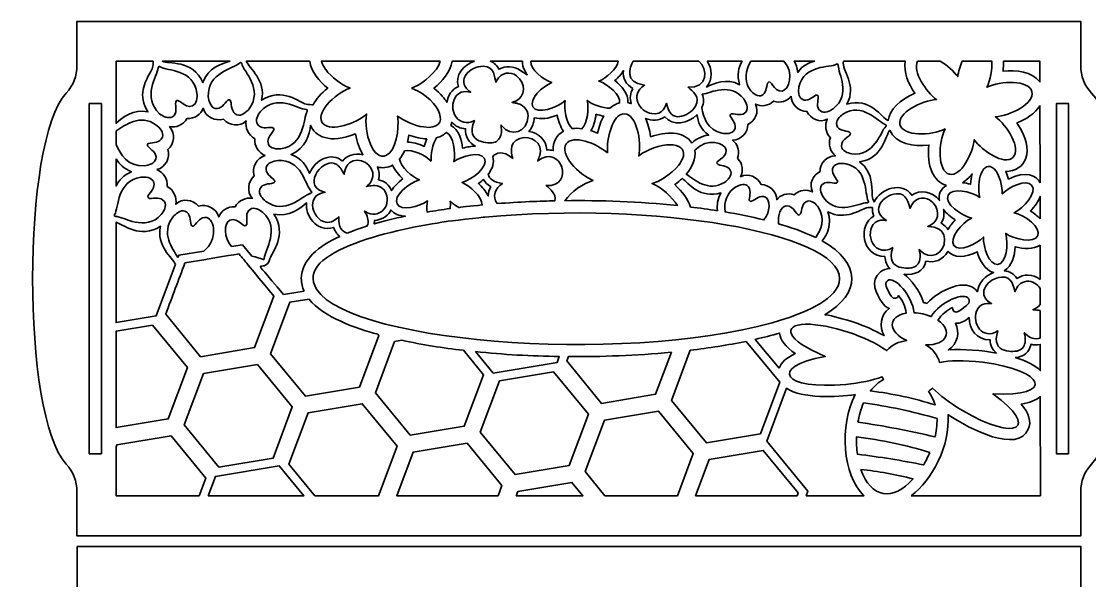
# Model space of a CAD drawing. Header units: inches. Extents: x 5 to 404, y -2 to 401.
# Drawn here: x 4.7 to 268.7, y 262.6 to 400.6 of the extents above; entities that cross this region are included whole.
import ezdxf

# ---------------------------------------------------------------- set-up
doc = ezdxf.new("R2010")
doc.units = ezdxf.units.IN
doc.header["$MEASUREMENT"] = 0
doc.layers.add('_U+0421_U+043B_U+043E_U+0439 1', color=7, linetype='Continuous')

# ---------------------------------------------------------------- blocks, each defined once
blk = doc.blocks.new('block 2')
at = {"layer": '_U+0421_U+043B_U+043E_U+0439 1', "color": 250, "lineweight": 35, "true_color": 0x373435}
for points in [[(24.49, 293.93), (21.49, 293.93), (21.49, 380.37), (24.49, 380.37), (24.49, 293.93)], [(263.46, 293.93), (260.46, 293.93), (260.46, 380.37), (263.46, 380.37), (263.46, 293.93)], [(37.14, 325.67), (45.75, 315.21), (41, 302.52), (28.12, 300.38), (28.12, 324.17), (37.14, 325.67)], [(49.69, 313.73), (63.05, 315.95), (71.66, 305.49), (66.91, 292.81), (53.54, 290.58), (44.93, 301.04), (49.69, 313.73)], [(118.08, 299.22), (122.83, 311.9), (136.2, 314.13), (144.81, 303.67), (140.06, 290.98), (126.69, 288.76), (118.08, 299.22)], [(77.24, 283.56), (70.84, 291.34), (75.59, 304.02), (88.96, 306.25), (97.57, 295.79), (92.99, 283.56), (77.24, 283.56)], [(166.84, 283.56), (148.9, 283.56), (144, 289.51), (148.76, 302.2), (162.12, 304.43), (170.73, 293.97), (166.84, 283.56)], [(48.68, 283.56), (28.12, 283.56), (28.12, 295.59), (28.33, 296.14), (41.69, 298.37), (50.31, 287.91), (48.68, 283.56)], [(122.51, 283.56), (97.45, 283.56), (101.48, 294.33), (114.85, 296.55), (123.46, 286.09), (122.51, 283.56)], [(196.38, 283.56), (171.31, 283.56), (174.66, 292.5), (188.03, 294.73), (196.64, 284.27), (196.38, 283.56)], [(50.91, 283.56), (52.69, 288.3), (68.44, 290.94), (74.53, 283.56), (50.91, 283.56)], [(127, 283.56), (127.39, 284.62), (140.76, 286.85), (143.46, 283.56), (127, 283.56)], [(18.48, 271.04), (18.48, 211.03)], [(266.48, 211.03), (266.48, 271.04), (18.48, 271.04)]]:
    blk.add_lwpolyline(points, dxfattribs=at)
for points, knots in [([(269.14, 382.94), (267.34, 384.85), (266.46, 387.1), (266.46, 389.75), (266.46, 389.75), (266.46, 400.65), (266.46, 400.65), (266.46, 400.65), (18.46, 400.65), (18.46, 400.65), (18.46, 400.65), (18.46, 389.75), (18.46, 389.75), (18.46, 387.14), (17.58, 384.88), (15.78, 382.94), (4.74, 371.09), (4.72, 303.23), (15.78, 291.36), (17.58, 289.42), (18.46, 287.16), (18.46, 284.55), (18.46, 284.55), (18.46, 273.65), (18.46, 273.65), (18.46, 273.65), (266.46, 273.65), (266.46, 273.65), (266.46, 273.65), (266.46, 284.55), (266.46, 284.55), (266.46, 287.16), (267.34, 289.42), (269.14, 291.36), (280.18, 303.21), (280.2, 371.07), (269.14, 382.94)], [0, 0, 0, 0, 1, 1, 1, 2, 2, 2, 3, 3, 3, 4, 4, 4, 5, 5, 5, 6, 6, 6, 7, 7, 7, 8, 8, 8, 9, 9, 9, 10, 10, 10, 11, 11, 11, 12, 12, 12, 12]), ([(28.12, 390.81), (28.12, 390.81), (37.28, 390.81), (37.28, 390.81), (37.28, 389.49), (37.12, 388.95), (36.47, 387.9), (35.28, 385.8), (33.39, 382.29), (36, 378.31), (32.37, 379.1), (29.76, 376.92), (28.12, 375.5), (28.12, 375.5), (28.12, 390.81), (28.12, 390.81)], [0, 0, 0, 0, 1, 1, 1, 2, 2, 2, 3, 3, 3, 4, 4, 4, 5, 5, 5, 5]), ([(56.3, 390.81), (54.23, 390.2), (50.86, 389.21), (49.57, 385.55), (47.04, 391.31), (40.94, 390.04), (39.58, 390.81), (39.58, 390.81), (56.3, 390.81), (56.3, 390.81)], [0, 0, 0, 0, 1, 1, 1, 2, 2, 2, 3, 3, 3, 3]), ([(75.95, 390.81), (76.32, 388.19), (78.36, 385.86), (80.4, 384.2), (78.78, 382.9), (77.54, 381.47), (76.78, 380.04), (76.51, 380.12), (75.52, 380.08), (75.1, 380.2), (73.6, 380.55), (69.1, 384.52), (64.05, 381.19), (65.23, 386.13), (61.02, 388.99), (60.3, 390.81), (60.3, 390.81), (75.95, 390.81), (75.95, 390.81)], [0, 0, 0, 0, 1, 1, 1, 2, 2, 2, 3, 3, 3, 4, 4, 4, 5, 5, 5, 6, 6, 6, 6]), ([(108.23, 390.81), (107.56, 388.22), (103.97, 385.4), (101.87, 384.48), (101.85, 384.47), (101.44, 384.3), (101.42, 384.29), (101.14, 384.18), (101.05, 384.2), (101.29, 384.09), (108.31, 381.2), (111.3, 373.6), (104.18, 374.58), (101.81, 374.91), (99.18, 376.08), (97.65, 377.26), (98.18, 373.97), (97.21, 368.69), (94.92, 367.59), (94.92, 367.59), (94.91, 367.59), (94.91, 367.59), (91.75, 365.93), (89.18, 373.26), (90, 377.8), (87.4, 375.42), (81.38, 373.38), (79.32, 375.32), (76.91, 377.67), (82.09, 382.81), (85.95, 384.19), (85.6, 384.31), (84.91, 384.61), (84.42, 384.9), (84.14, 384.9), (81.25, 386.91), (79.91, 388.77), (79.91, 388.77), (79.9, 388.77), (79.9, 388.77), (79.47, 389.39), (79.04, 390.07), (78.85, 390.81), (78.85, 390.81), (108.23, 390.81), (108.23, 390.81)], [0, 0, 0, 0, 1, 1, 1, 2, 2, 2, 3, 3, 3, 4, 4, 4, 5, 5, 5, 6, 6, 6, 7, 7, 7, 8, 8, 8, 9, 9, 9, 10, 10, 10, 11, 11, 11, 12, 12, 12, 13, 13, 13, 14, 14, 14, 15, 15, 15, 15]), ([(116.65, 390.81), (113.95, 389.92), (111.74, 387.3), (112.68, 384.56), (111.05, 383.89), (110.08, 382.28), (109.84, 380.7), (109.39, 381.46), (108.28, 382.84), (106.64, 384.16), (108.72, 385.83), (110.76, 388.18), (111.12, 390.81), (111.12, 390.81), (116.65, 390.81), (116.65, 390.81)], [0, 0, 0, 0, 1, 1, 1, 2, 2, 2, 3, 3, 3, 4, 4, 4, 5, 5, 5, 5]), ([(128.53, 390.81), (128.49, 390.09), (128.64, 389.2), (129.25, 388.16), (129.26, 388.16), (129.26, 388.16), (129.26, 388.16), (129.4, 387.94), (129.55, 387.71), (129.72, 387.48), (129.1, 387.83), (128.46, 388.16), (128, 388.5), (126.38, 389.7), (124.28, 389.73), (122.72, 388.84), (122.26, 389.73), (121.52, 390.42), (120.62, 390.81), (120.62, 390.81), (128.53, 390.81), (128.53, 390.81)], [0, 0, 0, 0, 1, 1, 1, 2, 2, 2, 3, 3, 3, 4, 4, 4, 5, 5, 5, 6, 6, 6, 7, 7, 7, 7]), ([(130.61, 390.81), (130.61, 390.81), (152.19, 390.81), (152.19, 390.81), (151.87, 388.89), (149.17, 386.66), (147.39, 385.91), (149.64, 385.09), (152.92, 382.46), (152.5, 380.53), (151.79, 380.35), (150.95, 379.97), (150.13, 379.2), (148.31, 379.19), (145.83, 380.1), (144.52, 381.12), (144.97, 379.18), (144.61, 375.6), (143.22, 374.16), (142.35, 374.28), (141.53, 374.29), (140.78, 374.19), (139.34, 375.62), (138.7, 379.08), (139.05, 381.1), (136.97, 379.18), (132.2, 377.68), (131.1, 379.54), (129.99, 381.42), (133.55, 384.62), (135.74, 385.55), (133.72, 386.26), (130.35, 388.81), (130.61, 390.81)], [0, 0, 0, 0, 1, 1, 1, 2, 2, 2, 3, 3, 3, 4, 4, 4, 5, 5, 5, 6, 6, 6, 7, 7, 7, 8, 8, 8, 9, 9, 9, 10, 10, 10, 11, 11, 11, 11]), ([(155.87, 390.81), (155.87, 390.81), (172.07, 390.81), (172.07, 390.81), (174.47, 388.97), (174.33, 384.03), (169.45, 384.38), (170.49, 383.43), (172.65, 381.99), (171.25, 379.68), (169.65, 377.1), (164.85, 375.22), (164.14, 380.42), (163.95, 380.07), (163.35, 377.41), (160.45, 377.88), (157.44, 378.38), (154.83, 382.47), (158.69, 384.89), (153.54, 385.59), (155.01, 389.27), (155.87, 390.81)], [0, 0, 0, 0, 1, 1, 1, 2, 2, 2, 3, 3, 3, 4, 4, 4, 5, 5, 5, 6, 6, 6, 7, 7, 7, 7]), ([(174.16, 390.81), (174.16, 390.81), (182.77, 390.81), (182.77, 390.81), (181.92, 389.31), (181.44, 387.41), (182.17, 385.02), (178.93, 386.77), (175.86, 385.3), (174, 384.44), (175.63, 386.36), (175.4, 388.97), (174.16, 390.81)], [0, 0, 0, 0, 1, 1, 1, 2, 2, 2, 3, 3, 3, 4, 4, 4, 4]), ([(184.96, 390.81), (184.96, 390.81), (193.13, 390.81), (193.13, 390.81), (195.68, 387.97), (194.42, 383.64), (192.67, 383.46), (190.52, 383.17), (189.96, 386.75), (189.1, 385.42), (188.69, 384.45), (188.82, 382.73), (187.41, 382.29), (185.42, 381.86), (181.93, 385.85), (184.96, 390.81)], [0, 0, 0, 0, 1, 1, 1, 2, 2, 2, 3, 3, 3, 4, 4, 4, 5, 5, 5, 5]), ([(200.75, 390.81), (199.26, 390.47), (197.72, 389.72), (196.54, 388.07), (196.39, 389.15), (196.08, 390.05), (195.65, 390.81), (195.65, 390.81), (200.75, 390.81), (200.75, 390.81)], [0, 0, 0, 0, 1, 1, 1, 2, 2, 2, 3, 3, 3, 3]), ([(207.82, 390.81), (207.82, 390.81), (223.11, 390.81), (223.11, 390.81), (222.58, 388.12), (223.94, 385.14), (225.5, 382.9), (221.69, 381.32), (219.23, 378.82), (218.91, 376.2), (217.27, 376.84), (214.37, 381.99), (208.66, 380.22), (211.32, 384.93), (207.29, 388.5), (207.82, 390.81)], [0, 0, 0, 0, 1, 1, 1, 2, 2, 2, 3, 3, 3, 4, 4, 4, 5, 5, 5, 5]), ([(226.09, 390.81), (226.09, 390.81), (231.73, 390.81), (231.73, 390.81), (233.44, 389.81), (235.17, 388.24), (236.05, 387.02), (236.2, 388.24), (236.68, 389.71), (237.14, 390.81), (237.14, 390.81), (244.49, 390.81), (244.49, 390.81), (244.56, 388.88), (244.19, 386.23), (243.26, 384.38), (246.67, 386.08), (253.69, 386.22), (254.41, 383.29), (255.14, 380.35), (248.97, 377.32), (245.37, 377.12), (248.25, 375.07), (251.9, 369.15), (249.69, 367.05), (247.54, 365.01), (242.16, 368.67), (240.15, 371.44), (239.78, 368.13), (236.9, 362.2), (233.99, 362.93), (231.08, 363.66), (231.22, 370.65), (232.94, 374.09), (229.54, 372.39), (222.52, 372.24), (221.79, 375.17), (221.07, 378.06), (227.14, 381.13), (230.83, 381.35), (228.3, 383.16), (224.9, 388.22), (226.09, 390.81)], [0, 0, 0, 0, 1, 1, 1, 2, 2, 2, 3, 3, 3, 4, 4, 4, 5, 5, 5, 6, 6, 6, 7, 7, 7, 8, 8, 8, 9, 9, 9, 10, 10, 10, 11, 11, 11, 12, 12, 12, 13, 13, 13, 14, 14, 14, 14]), ([(247.35, 390.81), (247.35, 390.81), (256.37, 390.81), (256.37, 390.81), (256.37, 390.81), (256.37, 385.7), (256.37, 385.7), (254.47, 388.27), (250.45, 388.69), (247.25, 388.35), (247.34, 389.2), (247.37, 390.02), (247.35, 390.81)], [0, 0, 0, 0, 1, 1, 1, 2, 2, 2, 3, 3, 3, 4, 4, 4, 4]), ([(38.99, 389.43), (40.75, 388.34), (47.27, 388.97), (48.11, 382.87), (48.2, 381.89), (48.09, 380.23), (47.01, 379.79), (44.94, 378.87), (43.33, 382.32), (42.86, 380.73), (42.72, 379.64), (43.35, 377.94), (42.07, 377.09), (41.05, 376.54), (39.65, 377.24), (38.88, 377.84), (34.44, 381.98), (38.33, 387.17), (38.54, 389.18), (38.53, 389.47), (38.76, 389.59), (38.99, 389.43)], [0, 0, 0, 0, 1, 1, 1, 2, 2, 2, 3, 3, 3, 4, 4, 4, 5, 5, 5, 6, 6, 6, 7, 7, 7, 7]), ([(59.15, 390.19), (59.62, 388.26), (64.59, 383.96), (60.97, 379.07), (60.37, 378.31), (59.09, 377.17), (57.99, 377.59), (56.54, 378.11), (56.7, 379.96), (56.43, 380.98), (56.43, 381.26), (55.9, 381.42), (55.74, 381.18), (54.85, 380.41), (54.1, 378.83), (52.6, 379.18), (51.44, 379.43), (50.98, 381.07), (50.89, 382.05), (50.68, 388.06), (57.19, 388.98), (58.63, 390.35), (58.79, 390.58), (58.97, 390.53), (59.15, 390.19)], [0, 0, 0, 0, 1, 1, 1, 2, 2, 2, 3, 3, 3, 4, 4, 4, 5, 5, 5, 6, 6, 6, 7, 7, 7, 8, 8, 8, 8]), ([(121.92, 385.58), (121.97, 385.67), (122.04, 385.82), (122.12, 385.96), (123.33, 388.18), (125.6, 388.33), (127.06, 387.24), (129.41, 385.48), (129.42, 381.98), (126.69, 380.9), (126.45, 380.81), (126.2, 380.72), (125.96, 380.63), (127, 380.43), (127.98, 380.39), (128.92, 379.51), (128.92, 379.51), (128.92, 379.51), (128.92, 379.51), (129.6, 378.88), (129.92, 378.05), (129.9, 377.33), (129.84, 373.15), (125.5, 372), (123.49, 374.8), (123.42, 374.89), (123.35, 374.99), (123.23, 375.07), (123.32, 374.39), (123.47, 373.48), (123.19, 372.55), (122.85, 371.45), (122.11, 370.8), (121, 370.66), (121, 370.66), (113.96, 370.16), (116.66, 376.17), (112.77, 374.27), (110.37, 378.31), (111.65, 381.38), (112.78, 384.08), (115.38, 383.19), (115.75, 383.17), (115.74, 383.18), (115.24, 383.57), (115.2, 383.61), (112.28, 386.12), (115.36, 389.6), (118.89, 389.59), (121.59, 389.59), (121.69, 386.83), (121.92, 385.58)], [0, 0, 0, 0, 1, 1, 1, 2, 2, 2, 3, 3, 3, 4, 4, 4, 5, 5, 5, 6, 6, 6, 7, 7, 7, 8, 8, 8, 9, 9, 9, 10, 10, 10, 11, 11, 11, 12, 12, 12, 13, 13, 13, 14, 14, 14, 15, 15, 15, 16, 16, 16, 17, 17, 17, 17]), ([(155.81, 384.12), (155.18, 382.98), (154.96, 381.64), (155.4, 380.35), (155.13, 380.46), (154.87, 380.53), (154.59, 380.59), (154.76, 382.73), (153.04, 384.72), (151.33, 386.02), (152.24, 386.81), (152.96, 387.65), (153.46, 388.49), (153.26, 386.62), (154.09, 385.02), (155.81, 384.12)], [0, 0, 0, 0, 1, 1, 1, 2, 2, 2, 3, 3, 3, 4, 4, 4, 5, 5, 5, 5]), ([(206.55, 389.77), (206.47, 387.88), (209.89, 382.62), (205.28, 379.1), (204.52, 378.55), (203.05, 377.85), (202.15, 378.53), (200.95, 379.39), (201.59, 381.04), (201.62, 382.05), (201.69, 382.31), (201.25, 382.59), (201.04, 382.42), (200.01, 381.94), (198.91, 380.7), (197.63, 381.42), (196.63, 381.95), (196.65, 383.58), (196.82, 384.5), (198.22, 390.07), (204.43, 389.18), (206.12, 390.06), (206.33, 390.23), (206.48, 390.13), (206.55, 389.77)], [0, 0, 0, 0, 1, 1, 1, 2, 2, 2, 3, 3, 3, 4, 4, 4, 5, 5, 5, 6, 6, 6, 7, 7, 7, 8, 8, 8, 8]), ([(183.77, 378.36), (182.9, 377.17), (181.38, 377.83), (180.25, 377.83), (179.99, 377.9), (179.71, 377.46), (179.88, 377.25), (180.33, 376.35), (181.6, 375.13), (180.88, 373.84), (180.35, 372.84), (178.84, 372.89), (177.8, 373.03), (174.1, 373.89), (173.27, 376.94), (172.86, 379.37), (173.35, 380.44), (173.37, 381.62), (172.96, 382.68), (175.12, 382.98), (179.93, 385.69), (183.2, 381.49), (183.74, 380.74), (184.45, 379.26), (183.77, 378.36)], [0, 0, 0, 0, 1, 1, 1, 2, 2, 2, 3, 3, 3, 4, 4, 4, 5, 5, 5, 6, 6, 6, 7, 7, 7, 8, 8, 8, 8]), ([(75.33, 378.43), (74.36, 376.73), (74.76, 370.1), (68.83, 369.2), (67.86, 369.11), (66.2, 369.22), (65.75, 370.3), (64.86, 372.33), (68.31, 373.98), (66.7, 374.46), (65.49, 374.53), (63.91, 373.96), (63.06, 375.25), (62.4, 376.2), (63.2, 377.66), (63.81, 378.43), (67.78, 382.93), (73.13, 378.99), (75.09, 378.88), (75.37, 378.89), (75.43, 378.78), (75.33, 378.43)], [0, 0, 0, 0, 1, 1, 1, 2, 2, 2, 3, 3, 3, 4, 4, 4, 5, 5, 5, 6, 6, 6, 7, 7, 7, 7]), ([(194.95, 382.2), (194.92, 380.07), (196.77, 378.47), (198.79, 378.42), (199.69, 376.61), (201.94, 375.48), (203.84, 376.52), (203.15, 375.12), (203.31, 373.27), (204.6, 371.93), (203.97, 370.3), (204.61, 368.44), (205.85, 367.45), (203.71, 367.47), (201.99, 365.59), (202.06, 363.6), (200.25, 362.7), (199.24, 360.48), (200.17, 358.55), (198.88, 359.27), (196.92, 359.09), (195.69, 357.82), (194.05, 358.45), (192.19, 357.79), (191.33, 356.6), (191.35, 358.74), (189.5, 360.33), (187.48, 360.39), (186.58, 362.19), (184.33, 363.33), (182.43, 362.28), (183.12, 363.69), (182.97, 365.53), (181.67, 366.87), (182.3, 368.51), (181.66, 370.37), (180.43, 371.36), (182.56, 371.33), (184.28, 373.21), (184.22, 375.2), (186.02, 376.1), (187.06, 378.21), (186.11, 380.25), (187.39, 379.54), (189.36, 379.72), (190.58, 380.99), (192.23, 380.35), (194.08, 381.01), (194.95, 382.2)], [0, 0, 0, 0, 1, 1, 1, 2, 2, 2, 3, 3, 3, 4, 4, 4, 5, 5, 5, 6, 6, 6, 7, 7, 7, 8, 8, 8, 9, 9, 9, 10, 10, 10, 11, 11, 11, 12, 12, 12, 13, 13, 13, 14, 14, 14, 15, 15, 15, 16, 16, 16, 16]), ([(218.17, 375.18), (218.43, 375.11), (218.46, 374.99), (218.27, 374.7), (216.93, 373.4), (215.54, 367.21), (209.86, 367.96), (208.95, 368.13), (207.45, 368.68), (207.33, 369.78), (207.05, 371.89), (210.66, 372.48), (209.3, 373.34), (208.22, 373.73), (206.61, 373.63), (206.17, 375.03), (205.82, 376.08), (206.95, 377.21), (207.7, 377.75), (212.54, 380.82), (216.4, 375.79), (218.17, 375.18)], [0, 0, 0, 0, 1, 1, 1, 2, 2, 2, 3, 3, 3, 4, 4, 4, 5, 5, 5, 6, 6, 6, 7, 7, 7, 7]), ([(28.12, 373.65), (30.34, 374.97), (34.02, 377.99), (38.06, 375.06), (38.83, 374.46), (39.97, 373.18), (39.55, 372.07), (39.02, 370.62), (37.3, 370.84), (36.16, 370.52), (35.87, 370.51), (35.72, 369.99), (35.96, 369.82), (36.67, 369.04), (38.3, 368.19), (37.96, 366.68), (37.71, 365.53), (36.18, 365.13), (35.09, 364.98), (30.94, 364.75), (29.24, 367.85), (28.12, 370.23), (28.12, 370.23), (28.12, 373.65), (28.12, 373.65)], [0, 0, 0, 0, 1, 1, 1, 2, 2, 2, 3, 3, 3, 4, 4, 4, 5, 5, 5, 6, 6, 6, 7, 7, 7, 8, 8, 8, 8]), ([(38.22, 364.05), (40.38, 364.65), (41.56, 367.04), (40.92, 369.02), (42.47, 370.45), (42.9, 372.88), (41.35, 374.66), (42.85, 374.31), (44.77, 375.07), (45.63, 376.7), (47.47, 376.54), (49.15, 377.74), (49.67, 379.19), (50.27, 377.03), (52.6, 375.97), (54.64, 376.5), (56.07, 374.95), (58.67, 374.46), (60.28, 376.07), (59.99, 374.45), (60.68, 372.64), (62.38, 371.67), (62.22, 369.9), (63.36, 368.18), (64.94, 367.52), (62.78, 366.92), (61.6, 364.53), (62.24, 362.55), (60.69, 361.12), (60.32, 358.58), (61.81, 356.91), (60.31, 357.26), (58.38, 356.51), (57.52, 354.87), (55.68, 355.04), (54.01, 353.83), (53.48, 352.38), (52.89, 354.53), (50.56, 355.6), (48.51, 355.07), (47.09, 356.62), (44.49, 357.11), (42.88, 355.5), (43.17, 357.12), (42.47, 358.93), (40.78, 359.9), (40.94, 361.67), (39.79, 363.39), (38.22, 364.05)], [0, 0, 0, 0, 1, 1, 1, 2, 2, 2, 3, 3, 3, 4, 4, 4, 5, 5, 5, 6, 6, 6, 7, 7, 7, 8, 8, 8, 9, 9, 9, 10, 10, 10, 11, 11, 11, 12, 12, 12, 13, 13, 13, 14, 14, 14, 15, 15, 15, 16, 16, 16, 16]), ([(131.45, 376.88), (132.96, 376.4), (134.98, 376.62), (137.11, 377.52), (137.36, 376.15), (137.86, 374.64), (138.65, 373.54), (136.99, 372.64), (135.95, 370.9), (136.13, 368.74), (135.63, 368.88), (135.08, 368.95), (134.53, 368.91), (134.39, 371.43), (132.53, 373.07), (130.13, 373.48), (130.91, 374.41), (131.35, 375.56), (131.45, 376.88)], [0, 0, 0, 0, 1, 1, 1, 2, 2, 2, 3, 3, 3, 4, 4, 4, 5, 5, 5, 6, 6, 6, 6]), ([(149.56, 368.18), (149.22, 371.55), (150.75, 377.9), (153.73, 377.81), (156.71, 377.73), (158.03, 371.09), (157.24, 367.44), (157.67, 367.79), (158.14, 368.11), (158.65, 368.37), (165.02, 371.76), (170.22, 370.19), (167.67, 365.94), (167.67, 365.47), (164.34, 361.69), (160.53, 360.64), (162.85, 359.71), (165.58, 357.31), (166.79, 355.18), (157.56, 356.14), (147.51, 356.52), (139.03, 356.39), (140.45, 358.52), (143.58, 360.72), (145.98, 361.39), (142.41, 362.78), (137.62, 367.88), (139.3, 370.39), (140.92, 372.79), (146.86, 370.55), (149.56, 368.18)], [0, 0, 0, 0, 1, 1, 1, 2, 2, 2, 3, 3, 3, 4, 4, 4, 5, 5, 5, 6, 6, 6, 7, 7, 7, 8, 8, 8, 9, 9, 9, 10, 10, 10, 10]), ([(145.42, 373.66), (146.07, 374.72), (146.52, 376.11), (146.69, 377.74), (147.34, 377.53), (147.99, 377.36), (148.61, 377.26), (147.93, 376.08), (147.41, 374.63), (147.07, 373.03), (146.51, 373.27), (145.96, 373.48), (145.42, 373.66)], [0, 0, 0, 0, 1, 1, 1, 2, 2, 2, 3, 3, 3, 4, 4, 4, 4]), ([(170.39, 370.62), (168.36, 373.72), (163.79, 373.43), (160.17, 372.16), (159.95, 374), (159.51, 375.43), (158.93, 376.7), (160.47, 376.05), (162.3, 376.07), (163.7, 377.07), (165.66, 374.66), (169.46, 375.4), (171.62, 377.62), (171.87, 375.89), (172.56, 373.97), (174.53, 372.56), (172.69, 372.32), (171.37, 371.57), (170.39, 370.62)], [0, 0, 0, 0, 1, 1, 1, 2, 2, 2, 3, 3, 3, 4, 4, 4, 5, 5, 5, 6, 6, 6, 6]), ([(256.4, 360.77), (255.55, 362.67), (252.8, 363.88), (248.63, 361.7), (248.43, 362.39), (248.19, 363.03), (247.91, 363.62), (252.59, 363.52), (255.59, 368.54), (250.7, 375.57), (252.87, 376.47), (255.12, 377.87), (256.38, 379.84), (256.38, 379.84), (256.4, 360.77), (256.4, 360.77)], [0, 0, 0, 0, 1, 1, 1, 2, 2, 2, 3, 3, 3, 4, 4, 4, 5, 5, 5, 5]), ([(84.05, 366.16), (81.33, 368.53), (77.32, 366.48), (75.92, 363.17), (75.92, 363.17), (75.92, 363.17), (75.92, 363.17), (75.17, 364.95), (73.92, 366.89), (71.35, 367.8), (75.07, 369.43), (75.88, 372.65), (76.18, 375.02), (77.16, 372.29), (80.92, 370.28), (87.27, 372.88), (87.62, 370.85), (88.25, 369.1), (89.11, 367.73), (86.95, 368.26), (85.12, 367.53), (84.05, 366.16)], [0, 0, 0, 0, 1, 1, 1, 2, 2, 2, 3, 3, 3, 4, 4, 4, 5, 5, 5, 6, 6, 6, 7, 7, 7, 7]), ([(116.95, 369.83), (115.97, 369.85), (114.88, 369.68), (113.74, 369.33), (113.54, 371.47), (112.76, 373.97), (110.85, 374.97), (110.95, 375.23), (111.02, 375.5), (111.07, 375.77), (111.93, 374.74), (113.18, 374.2), (114.49, 374.14), (114.35, 372.25), (115.21, 370.69), (116.95, 369.83)], [0, 0, 0, 0, 1, 1, 1, 2, 2, 2, 3, 3, 3, 4, 4, 4, 5, 5, 5, 5]), ([(105.98, 366.14), (105.81, 367.73), (106.32, 370.34), (107.32, 371.92), (108.4, 372.21), (109.16, 372.72), (109.69, 373.23), (111.63, 372.53), (112.02, 368.14), (111.56, 366.04), (113.43, 367.39), (118.1, 368.75), (119.11, 366.8), (119.11, 366.8), (119.12, 366.79), (119.12, 366.79), (120.1, 364.84), (116.23, 361.58), (113.59, 360.88), (115.55, 360.08), (118.48, 357.41), (118.6, 355.34), (115.66, 355.07), (112.84, 354.72), (112.84, 354.72), (111.97, 355.18), (111.27, 355.65), (110.68, 356.25), (110.74, 355.55), (110.71, 355.09), (110.63, 354.43), (108.73, 354.18), (106.84, 353.9), (104.95, 353.57), (104.89, 354.42), (104.91, 355.5), (105.1, 356.34), (102.91, 354.83), (98.5, 353.74), (97.54, 355.58), (96.54, 357.51), (100.37, 360.78), (103.07, 361.51), (101.18, 362.26), (98.57, 364.65), (98.11, 366.62), (98.6, 367.21), (99.02, 367.92), (99.38, 368.71), (101.35, 369.14), (104.56, 367.55), (105.98, 366.14)], [0, 0, 0, 0, 1, 1, 1, 2, 2, 2, 3, 3, 3, 4, 4, 4, 5, 5, 5, 6, 6, 6, 7, 7, 7, 8, 8, 8, 9, 9, 9, 10, 10, 10, 11, 11, 11, 12, 12, 12, 13, 13, 13, 14, 14, 14, 15, 15, 15, 16, 16, 16, 17, 17, 17, 17]), ([(100.11, 370.84), (100.25, 371.4), (100.37, 371.98), (100.45, 372.59), (102, 372.02), (103.5, 371.7), (104.87, 371.65), (104.62, 371.07), (104.42, 370.44), (104.26, 369.77), (102.79, 370.48), (101.36, 370.84), (100.11, 370.84)], [0, 0, 0, 0, 1, 1, 1, 2, 2, 2, 3, 3, 3, 4, 4, 4, 4]), ([(121.17, 367.21), (121.9, 368.3), (123.65, 368.92), (126.11, 366.81), (126.11, 367.16), (124.68, 370.69), (127.85, 371.76), (130.51, 372.66), (133.81, 370.7), (132.79, 367.51), (132.65, 367.06), (132.45, 366.63), (132.28, 366.19), (138.18, 370.69), (141.63, 359.62), (134.35, 360.14), (135.39, 359.19), (136.92, 358.21), (136.52, 356.35), (133.27, 356.31), (127.72, 356.08), (122.29, 355.66), (121, 357.4), (121.74, 359.49), (123.59, 360.65), (121.33, 360.96), (120.35, 361.84), (120.03, 362.86), (121.17, 364.32), (121.6, 365.86), (121.17, 367.21)], [0, 0, 0, 0, 1, 1, 1, 2, 2, 2, 3, 3, 3, 4, 4, 4, 5, 5, 5, 6, 6, 6, 7, 7, 7, 8, 8, 8, 9, 9, 9, 10, 10, 10, 10]), ([(233.25, 360.17), (231.86, 359.36), (231.25, 357.9), (231.53, 356.41), (229.69, 358.88), (226.67, 359.12), (224.71, 357.72), (222.44, 361.23), (217.03, 359.44), (215.41, 356.09), (215.25, 356.41), (215.11, 356.69), (215.03, 357.07), (214.59, 358.48), (215.67, 363.22), (211.8, 366), (217.61, 366.78), (218.23, 372.55), (219.25, 373.76), (220.7, 370.37), (225.26, 369.71), (228.95, 370.11), (228.38, 365.01), (230.02, 361.02), (233.25, 360.17)], [0, 0, 0, 0, 1, 1, 1, 2, 2, 2, 3, 3, 3, 4, 4, 4, 5, 5, 5, 6, 6, 6, 7, 7, 7, 8, 8, 8, 8]), ([(176.88, 365.31), (177.96, 364.93), (179.57, 365.03), (180, 363.62), (180.36, 362.57), (179.23, 361.45), (178.47, 360.91), (174.4, 358.43), (171.02, 361.58), (169.01, 362.94), (170.42, 364.56), (171.5, 366.7), (171.1, 368.84), (174.17, 372.1), (178.66, 370.62), (178.84, 368.88), (179.13, 366.77), (175.52, 366.18), (176.88, 365.31)], [0, 0, 0, 0, 1, 1, 1, 2, 2, 2, 3, 3, 3, 4, 4, 4, 5, 5, 5, 6, 6, 6, 6]), ([(91.57, 360.14), (93.04, 360.28), (94.39, 359.37), (94.77, 358.25), (94.77, 358.25), (94.77, 358.25), (94.77, 358.24), (96.23, 354.91), (92.94, 351.69), (89.84, 353.65), (89.74, 353.71), (89.65, 353.77), (89.5, 353.8), (89.53, 353.76), (89.69, 353.47), (89.76, 353.35), (89.76, 353.34), (89.76, 353.34), (89.76, 353.34), (90.3, 352.29), (90.66, 351.23), (90.19, 350.15), (88.61, 349.66), (86.92, 349.07), (85.24, 348.39), (84.02, 348.69), (83.01, 349.74), (83.13, 352.43), (82.26, 351.5), (81.24, 350.88), (79.99, 351.07), (79.98, 351.07), (79.97, 351.07), (79.97, 351.07), (78.26, 351.26), (76.68, 353.28), (76.68, 355.35), (76.72, 358.22), (79.41, 358.34), (79.76, 358.47), (79.56, 358.54), (79.25, 358.61), (79.09, 358.67), (73.94, 360.45), (79.71, 367.5), (82.65, 365.28), (83.43, 364.82), (83.83, 364), (84.5, 362.9), (84.62, 364.42), (85.27, 365.72), (86.69, 366.22), (86.69, 366.22), (86.69, 366.22), (86.69, 366.22), (89.5, 367.16), (92.64, 363.99), (91.26, 361.34), (90.96, 360.7), (90.49, 360.33), (89.97, 359.85), (90.58, 359.97), (90.98, 360.09), (91.57, 360.14)], [0, 0, 0, 0, 1, 1, 1, 2, 2, 2, 3, 3, 3, 4, 4, 4, 5, 5, 5, 6, 6, 6, 7, 7, 7, 8, 8, 8, 9, 9, 9, 10, 10, 10, 11, 11, 11, 12, 12, 12, 13, 13, 13, 14, 14, 14, 15, 15, 15, 16, 16, 16, 17, 17, 17, 18, 18, 18, 19, 19, 19, 20, 20, 20, 21, 21, 21, 21]), ([(28.12, 366.68), (28.91, 365.4), (30.08, 364.21), (31.93, 363.55), (29.97, 362.68), (28.82, 361.38), (28.12, 360), (28.12, 360), (28.12, 366.68), (28.12, 366.68)], [0, 0, 0, 0, 1, 1, 1, 2, 2, 2, 3, 3, 3, 3]), ([(67.21, 361.46), (66.5, 362.24), (64.86, 363.1), (65.21, 364.6), (65.46, 365.76), (66.99, 366.16), (68.08, 366.31), (73.97, 366.74), (74.88, 360.24), (76.31, 358.68), (76.59, 358.51), (76.45, 358.32), (76.16, 358.16), (76.12, 358.15), (76.07, 358.14), (76.02, 358.12), (76.02, 358.12), (76.02, 358.12), (76.02, 358.12), (74.02, 357.46), (69.81, 352.81), (65.11, 356.22), (64.34, 356.83), (63.2, 358.11), (63.62, 359.21), (64.15, 360.67), (65.87, 360.44), (67.01, 360.76), (67.3, 360.78), (67.45, 361.3), (67.21, 361.46)], [0, 0, 0, 0, 1, 1, 1, 2, 2, 2, 3, 3, 3, 4, 4, 4, 5, 5, 5, 6, 6, 6, 7, 7, 7, 8, 8, 8, 9, 9, 9, 10, 10, 10, 10]), ([(99, 361.76), (97.7, 360.84), (96.77, 359.85), (96.17, 358.89), (95.63, 360.25), (94.43, 361.21), (92.99, 361.55), (93.27, 362.67), (93.11, 363.8), (92.68, 364.72), (93.86, 364.36), (95.22, 364.47), (96.43, 365.16), (96.95, 363.91), (97.99, 362.68), (99, 361.76)], [0, 0, 0, 0, 1, 1, 1, 2, 2, 2, 3, 3, 3, 4, 4, 4, 5, 5, 5, 5]), ([(206.33, 361.29), (205.88, 362.19), (204.6, 363.41), (205.32, 364.7), (205.86, 365.69), (207.37, 365.65), (208.4, 365.51), (213.92, 364.34), (213.04, 358.13), (213.94, 356.33), (214.11, 356.12), (214.01, 355.97), (213.66, 355.89), (211.76, 355.97), (206.5, 352.56), (203, 357.05), (202.46, 357.8), (201.76, 359.28), (202.44, 360.18), (203.3, 361.37), (204.83, 360.71), (205.96, 360.7), (206.22, 360.64), (206.5, 361.08), (206.33, 361.29)], [0, 0, 0, 0, 1, 1, 1, 2, 2, 2, 3, 3, 3, 4, 4, 4, 5, 5, 5, 6, 6, 6, 7, 7, 7, 8, 8, 8, 8]), ([(241.56, 357.18), (240.45, 360.95), (242.34, 366.84), (245.03, 364.22), (245.03, 364.22), (245.03, 364.22), (245.03, 364.22), (246.42, 362.86), (247.13, 359.81), (247.06, 358.08), (248.82, 359.84), (253.05, 361.87), (254.36, 360.17), (255.7, 358.45), (252.5, 354.55), (249.98, 353.36), (252.69, 352.8), (256.73, 349.75), (255.84, 347.76), (254.96, 345.79), (250.14, 346.76), (247.94, 348.29), (248.68, 345.66), (248.04, 340.84), (245.9, 340.64), (243.78, 340.43), (242.34, 344.89), (242.43, 347.39), (240.82, 345.72), (236.47, 343.57), (235.13, 345.3), (233.8, 347.02), (237.02, 350.93), (239.51, 352.11), (236.79, 352.68), (232.76, 355.72), (233.66, 357.71), (234.54, 359.69), (239.39, 358.69), (241.56, 357.18)], [0, 0, 0, 0, 1, 1, 1, 2, 2, 2, 3, 3, 3, 4, 4, 4, 5, 5, 5, 6, 6, 6, 7, 7, 7, 8, 8, 8, 9, 9, 9, 10, 10, 10, 11, 11, 11, 12, 12, 12, 13, 13, 13, 13]), ([(27.77, 352.96), (28.74, 354.66), (28.34, 361.3), (34.27, 362.19), (35.25, 362.29), (36.91, 362.17), (37.35, 361.1), (38.25, 359.06), (34.8, 357.41), (36.41, 356.94), (37.61, 356.87), (39.2, 357.44), (40.05, 356.15), (40.71, 355.2), (39.9, 353.73), (39.3, 352.97), (35.27, 348.59), (29.93, 352.51), (28.02, 352.51), (27.73, 352.5), (27.61, 352.73), (27.77, 352.96)], [0, 0, 0, 0, 1, 1, 1, 2, 2, 2, 3, 3, 3, 4, 4, 4, 5, 5, 5, 6, 6, 6, 7, 7, 7, 7]), ([(120.71, 359.88), (120.34, 359.21), (120.08, 358.38), (120.07, 357.56), (119.48, 358.73), (118.61, 359.76), (117.65, 360.63), (118.09, 360.94), (118.5, 361.27), (118.87, 361.61), (119.28, 360.88), (119.9, 360.31), (120.71, 359.88)], [0, 0, 0, 0, 1, 1, 1, 2, 2, 2, 3, 3, 3, 4, 4, 4, 4]), ([(176.72, 353.91), (174.51, 354.26), (172.28, 354.56), (170.06, 354.82), (169.47, 356.65), (168.13, 358.59), (166.15, 360.35), (166.83, 360.84), (167.46, 361.36), (168.03, 361.9), (169.48, 360.69), (172.48, 356.74), (177.54, 358.32), (176.67, 356.77), (176.54, 355.26), (176.72, 353.91)], [0, 0, 0, 0, 1, 1, 1, 2, 2, 2, 3, 3, 3, 4, 4, 4, 5, 5, 5, 5]), ([(237.24, 360.83), (238.09, 361.34), (238.89, 362.07), (239.63, 362.99), (239.41, 362.21), (239.27, 361.35), (239.22, 360.45), (238.53, 360.64), (237.87, 360.77), (237.24, 360.83)], [0, 0, 0, 0, 1, 1, 1, 2, 2, 2, 3, 3, 3, 3]), ([(185.14, 356.24), (186.16, 356.71), (187.27, 357.96), (188.55, 357.24), (189.77, 356.59), (189.85, 353.74), (188.16, 351.63), (185.01, 352.42), (181.8, 353.07), (178.57, 353.61), (177.86, 358.82), (182.57, 361.23), (184.03, 360.13), (185.23, 359.26), (184.59, 357.62), (184.56, 356.61), (184.49, 356.34), (184.93, 356.07), (185.14, 356.24)], [0, 0, 0, 0, 1, 1, 1, 2, 2, 2, 3, 3, 3, 4, 4, 4, 5, 5, 5, 6, 6, 6, 6]), ([(200.97, 347.28), (197.93, 348.77), (194.59, 349.87), (191.82, 350.67), (191.52, 352.74), (192.35, 354.97), (193.66, 355.11), (195.81, 355.4), (196.37, 351.79), (197.22, 353.14), (197.64, 354.11), (197.51, 355.84), (198.91, 356.27), (199.96, 356.63), (201.09, 355.5), (201.63, 354.74), (203.43, 351.73), (202.29, 349.22), (200.97, 347.28)], [0, 0, 0, 0, 1, 1, 1, 2, 2, 2, 3, 3, 3, 4, 4, 4, 5, 5, 5, 6, 6, 6, 6]), ([(218.19, 344.14), (213.53, 343.81), (213.04, 351.94), (217.83, 351.57), (218.03, 351.55), (218.23, 351.51), (218.45, 351.53), (218.28, 351.63), (217.91, 351.87), (217.87, 351.9), (214.79, 354.07), (217.45, 357.76), (220.9, 358.09), (223.55, 358.34), (223.9, 355.62), (224.24, 354.47), (225.34, 357.23), (227.55, 357.51), (229.1, 356.57), (231.57, 355.08), (231.89, 351.66), (229.34, 350.36), (229.11, 350.24), (228.88, 350.13), (228.65, 350.02), (229.42, 349.95), (232.52, 350.09), (232.83, 346.97), (232.82, 346.96), (232.82, 346.96), (232.83, 346.96), (232.82, 346.96), (232.82, 346.95), (232.83, 346.95), (232.96, 342.94), (228.94, 341.66), (226.8, 344.1), (226.72, 344.18), (226.65, 344.27), (226.52, 344.33), (226.65, 343.77), (226.92, 342.85), (226.72, 341.87), (226.5, 340.77), (225.84, 340.07), (224.76, 339.82), (224.76, 339.82), (217.95, 338.66), (220.01, 344.79), (219.44, 344.44), (218.86, 344.19), (218.19, 344.14)], [0, 0, 0, 0, 1, 1, 1, 2, 2, 2, 3, 3, 3, 4, 4, 4, 5, 5, 5, 6, 6, 6, 7, 7, 7, 8, 8, 8, 9, 9, 9, 10, 10, 10, 11, 11, 11, 12, 12, 12, 13, 13, 13, 14, 14, 14, 15, 15, 15, 16, 16, 16, 17, 17, 17, 17]), ([(256.41, 351.9), (255.77, 352.6), (254.95, 353.26), (254.02, 353.84), (255.18, 355.02), (255.99, 356.26), (256.4, 357.45), (256.4, 357.45), (256.41, 351.9), (256.41, 351.9)], [0, 0, 0, 0, 1, 1, 1, 2, 2, 2, 3, 3, 3, 3]), ([(43.4, 342.37), (42.06, 344.6), (39.13, 348.26), (42.13, 352.32), (42.74, 353.09), (44.02, 354.22), (45.12, 353.8), (46.57, 353.28), (46.41, 351.44), (46.67, 350.42), (46.68, 350.13), (47.2, 349.98), (47.37, 350.21), (48.26, 350.99), (49, 352.56), (50.51, 352.21), (52.39, 351.82), (53.45, 346.88), (49.78, 343.93), (49.78, 343.93), (43.6, 342.9), (43.6, 342.9), (43.6, 342.9), (43.4, 342.37), (43.4, 342.37)], [0, 0, 0, 0, 1, 1, 1, 2, 2, 2, 3, 3, 3, 4, 4, 4, 5, 5, 5, 6, 6, 6, 7, 7, 7, 8, 8, 8, 8]), ([(61.22, 354.25), (62.17, 354.92), (63.63, 354.11), (64.4, 353.5), (68.84, 349.36), (64.78, 344.23), (64.74, 342.16), (64.75, 341.88), (64.52, 341.75), (64.29, 341.92), (63.76, 342.24), (62.81, 342.42), (61.7, 342.66), (61.7, 342.66), (59.35, 345.52), (59.35, 345.52), (59.35, 345.52), (56.66, 345.08), (56.66, 345.08), (54.69, 347.25), (54.72, 350.92), (56.26, 351.56), (58.34, 352.48), (59.95, 349.01), (60.43, 350.62), (60.56, 351.71), (59.93, 353.41), (61.22, 354.25)], [0, 0, 0, 0, 1, 1, 1, 2, 2, 2, 3, 3, 3, 4, 4, 4, 5, 5, 5, 6, 6, 6, 7, 7, 7, 8, 8, 8, 9, 9, 9, 9]), ([(74.59, 334.02), (74.59, 334.02), (69.49, 333.2), (69.49, 333.2), (60.2, 344.49), (64.78, 337.53), (66.12, 342.04), (66.58, 343.61), (70.5, 347.93), (67.11, 353.08), (70.84, 352.27), (73.54, 354.43), (75.17, 355.84), (74.83, 352.97), (77.45, 348.39), (81.89, 349.79), (82.22, 348.72), (82.89, 347.9), (83.4, 347.58), (78.32, 345.22), (73.89, 341.85), (73.89, 337.15), (73.89, 336.03), (74.14, 334.99), (74.59, 334.02)], [0, 0, 0, 0, 1, 1, 1, 2, 2, 2, 3, 3, 3, 4, 4, 4, 5, 5, 5, 6, 6, 6, 7, 7, 7, 8, 8, 8, 8]), ([(77.67, 334.53), (71.53, 344.08), (98.39, 349.62), (109.74, 351.22), (109.74, 351.33), (119.15, 352.32), (119.26, 352.33), (160.75, 356.22), (206.89, 348.52), (206.89, 337.11), (206.89, 332.21), (198.28, 328.81), (193.58, 327.28), (158.72, 315.87), (86.58, 320.62), (77.67, 334.53)], [0, 0, 0, 0, 1, 1, 1, 2, 2, 2, 3, 3, 3, 4, 4, 4, 5, 5, 5, 5]), ([(91.92, 351.53), (93.95, 351.59), (95.57, 352.95), (96.04, 354.1), (96.76, 353.19), (97.99, 352.61), (99.61, 352.56), (96.91, 352), (94.15, 351.31), (91.9, 350.66), (91.94, 350.94), (91.94, 351.23), (91.92, 351.53)], [0, 0, 0, 0, 1, 1, 1, 2, 2, 2, 3, 3, 3, 4, 4, 4, 4]), ([(217.36, 331.28), (217.78, 330.6), (218.4, 330.08), (219.13, 329.78), (216.99, 328.08), (216.55, 325.4), (217.87, 323.08), (213.34, 325.68), (207.32, 327.54), (203.24, 328.24), (212.05, 333.46), (212.34, 341), (202.59, 346.44), (203.88, 348.1), (205, 350.42), (204, 353.64), (208.28, 351.32), (212.25, 354.33), (213.56, 354.62), (214.04, 354.72), (214.42, 354.68), (214.93, 354.67), (214.95, 354.67), (214.97, 354.66), (214.99, 354.67), (214.91, 353.94), (215.03, 353.24), (215.32, 352.59), (211.36, 350.46), (212.31, 342.59), (218.08, 342.59), (218.11, 341.33), (218.59, 340.3), (219.29, 339.64), (218.46, 339.62), (217.66, 339.34), (216.98, 338.81), (214.11, 336.56), (216.06, 333.39), (217.36, 331.28)], [0, 0, 0, 0, 1, 1, 1, 2, 2, 2, 3, 3, 3, 4, 4, 4, 5, 5, 5, 6, 6, 6, 7, 7, 7, 8, 8, 8, 9, 9, 9, 10, 10, 10, 11, 11, 11, 12, 12, 12, 13, 13, 13, 13]), ([(235.47, 351.63), (234.72, 350.86), (234.11, 350.06), (233.67, 349.27), (233.26, 349.9), (232.69, 350.43), (232.01, 350.81), (232.65, 351.9), (232.78, 353.14), (232.55, 354.22), (233.22, 353.25), (234.43, 352.28), (235.47, 351.63)], [0, 0, 0, 0, 1, 1, 1, 2, 2, 2, 3, 3, 3, 4, 4, 4, 4]), ([(42.77, 340.69), (42.77, 340.69), (42.77, 340.69), (42.77, 340.69), (42.77, 340.69), (37.99, 327.94), (37.99, 327.94), (37.99, 327.94), (28.12, 326.29), (28.12, 326.29), (28.12, 326.29), (28.12, 351.07), (28.12, 351.07), (29.68, 350.64), (34.13, 346.8), (39.11, 350.09), (37.97, 345.24), (42.03, 342.32), (42.77, 340.69)], [0, 0, 0, 0, 1, 1, 1, 2, 2, 2, 3, 3, 3, 4, 4, 4, 5, 5, 5, 6, 6, 6, 6]), ([(45.13, 341.03), (45.13, 341.03), (50.3, 341.89), (50.3, 341.89), (50.3, 341.9), (58.49, 343.26), (58.5, 343.26), (60.4, 340.96), (58.85, 342.83), (67.11, 332.8), (67.11, 332.8), (62.36, 320.11), (62.36, 320.11), (62.36, 320.11), (48.99, 317.88), (48.99, 317.88), (48.99, 317.88), (40.38, 328.34), (40.38, 328.34), (41.96, 332.56), (43.56, 336.83), (45.13, 341.03)], [0, 0, 0, 0, 1, 1, 1, 2, 2, 2, 3, 3, 3, 4, 4, 4, 5, 5, 5, 6, 6, 6, 7, 7, 7, 7]), ([(228.21, 341.48), (230.16, 340.97), (232.45, 341.68), (233.65, 343.85), (235.11, 342.21), (237.91, 342.22), (240.87, 343.77), (241.47, 341.61), (242.76, 339.19), (244.94, 338.66), (242.95, 337.92), (241.08, 336.04), (240.95, 333.92), (238.21, 337.69), (231.32, 334.19), (228.47, 331.04), (228.17, 331.11), (227.89, 331.18), (227.59, 331.23), (227.59, 331.24), (227.58, 331.24), (227.57, 331.24), (226.62, 334.36), (224.51, 336.85), (222.79, 338.22), (225.49, 338.02), (227.63, 338.8), (228.21, 341.48)], [0, 0, 0, 0, 1, 1, 1, 2, 2, 2, 3, 3, 3, 4, 4, 4, 5, 5, 5, 6, 6, 6, 7, 7, 7, 8, 8, 8, 9, 9, 9, 9]), ([(256.42, 336.96), (254.58, 338.4), (252.26, 338.3), (250.68, 337.17), (249.99, 338.25), (248.85, 338.95), (247.57, 339.07), (249.46, 340.2), (250.15, 342.8), (250.28, 345.03), (252.26, 344.48), (254.7, 344.28), (256.41, 345.4), (256.41, 345.4), (256.42, 336.96), (256.42, 336.96)], [0, 0, 0, 0, 1, 1, 1, 2, 2, 2, 3, 3, 3, 4, 4, 4, 5, 5, 5, 5]), ([(237.24, 304.6), (234.2, 306.39), (231.62, 308.36), (229.84, 310.11), (229.54, 309.82), (229.21, 309.55), (228.85, 309.32), (229.54, 308.35), (230.1, 307.24), (230.46, 305.97), (225.27, 307.62), (219.94, 308.77), (214.51, 309.41), (215.45, 310.65), (216.54, 311.59), (217.72, 312.22), (217.61, 312.44), (217.51, 312.66), (217.43, 312.89), (215.07, 312.05), (211.9, 311.37), (208.39, 311.04), (192.96, 309.58), (189.05, 315.23), (203.32, 317.95), (193.31, 322.04), (192.75, 325.75), (198.46, 325.9), (204.55, 325.9), (213.66, 322.87), (218.55, 319.37), (219.75, 320.77), (221.52, 321.67), (223.47, 321.84), (218.77, 323.97), (218.68, 327.85), (223.36, 328.62), (223.17, 330.33), (222.33, 331.84), (221.45, 332.96), (221.22, 332.18), (220.15, 332.02), (219.71, 332.74), (218.36, 334.94), (217.85, 335.97), (218.69, 336.64), (220.39, 337.96), (224.85, 332.92), (225.28, 328.72), (226.74, 328.68), (228.23, 328.32), (229.47, 327.79), (231.68, 331.46), (237.86, 334.03), (238.8, 332.14), (239.28, 331.18), (238.39, 330.46), (236.21, 329.05), (235.52, 328.59), (234.62, 329.2), (234.74, 329.99), (233.47, 329.35), (232.07, 328.34), (231.16, 326.87), (235.07, 324.18), (233.36, 320.72), (228.18, 320.79), (229.88, 319.8), (231.1, 318.23), (231.58, 316.46), (234.02, 316.91), (237.51, 317.09), (242.16, 316.51), (258, 314.51), (260.04, 307.9), (244.76, 308.7), (256.52, 300.16), (250.57, 296.71), (237.24, 304.6)], [0, 0, 0, 0, 1, 1, 1, 2, 2, 2, 3, 3, 3, 4, 4, 4, 5, 5, 5, 6, 6, 6, 7, 7, 7, 8, 8, 8, 9, 9, 9, 10, 10, 10, 11, 11, 11, 12, 12, 12, 13, 13, 13, 14, 14, 14, 15, 15, 15, 16, 16, 16, 17, 17, 17, 18, 18, 18, 19, 19, 19, 20, 20, 20, 21, 21, 21, 22, 22, 22, 23, 23, 23, 24, 24, 24, 25, 25, 25, 26, 26, 26, 26]), ([(256.43, 329.25), (256.43, 329.25), (256.44, 322.48), (256.44, 322.48), (254.08, 321.73), (252.84, 323.61), (252.49, 323.78), (252.62, 323.21), (252.89, 322.3), (252.69, 321.32), (252.47, 320.22), (251.81, 319.52), (250.73, 319.27), (250.73, 319.27), (243.92, 318.11), (245.98, 324.24), (242.07, 321.83), (239.58, 326.26), (240.69, 329.09), (240.69, 329.09), (240.69, 329.09), (240.69, 329.09), (240.69, 329.09), (240.69, 329.1), (240.69, 329.1), (241.62, 331.55), (244.05, 330.95), (244.43, 330.98), (244.43, 330.98), (243.84, 331.35), (243.84, 331.35), (240.76, 333.52), (243.43, 337.21), (246.87, 337.54), (249.54, 337.8), (249.89, 335.02), (250.21, 333.92), (250.76, 335.27), (251.46, 336.3), (253.1, 336.48), (254.53, 336.62), (255.77, 335.74), (256.42, 334.73), (256.42, 334.72), (256.43, 330.72), (256.43, 330.72), (255.87, 330.01), (255.26, 329.79), (254.62, 329.47), (255.29, 329.41), (255.92, 329.4), (256.43, 329.25)], [0, 0, 0, 0, 1, 1, 1, 2, 2, 2, 3, 3, 3, 4, 4, 4, 5, 5, 5, 6, 6, 6, 7, 7, 7, 8, 8, 8, 9, 9, 9, 10, 10, 10, 11, 11, 11, 12, 12, 12, 13, 13, 13, 14, 14, 14, 15, 15, 15, 16, 16, 16, 17, 17, 17, 17]), ([(66.28, 318.62), (66.28, 318.62), (71.04, 331.31), (71.04, 331.31), (71.04, 331.31), (75.79, 332.1), (75.79, 332.1), (79.41, 327.59), (87.38, 324.88), (92.75, 323.4), (92.75, 323.4), (93.01, 323.07), (93.01, 323.07), (93.01, 323.07), (88.26, 310.38), (88.26, 310.38), (88.26, 310.38), (74.89, 308.16), (74.89, 308.16), (74.89, 308.16), (66.28, 318.62), (66.28, 318.62)], [0, 0, 0, 0, 1, 1, 1, 2, 2, 2, 3, 3, 3, 4, 4, 4, 5, 5, 5, 6, 6, 6, 7, 7, 7, 7]), ([(235.48, 326.13), (236.83, 326.05), (237.66, 326.63), (238.89, 327.52), (238.97, 324.65), (240.61, 322.04), (244.06, 322.04), (244.09, 320.63), (244.67, 319.53), (245.61, 318.78), (241.9, 319.46), (237.62, 319.84), (233.77, 319.53), (236.02, 321.11), (236.67, 323.73), (235.48, 326.13)], [0, 0, 0, 0, 1, 1, 1, 2, 2, 2, 3, 3, 3, 4, 4, 4, 5, 5, 5, 5]), ([(191.93, 315.03), (191.93, 315.03), (186.05, 322.16), (186.05, 322.16), (187.99, 322.6), (190.15, 323.15), (192.06, 323.7), (192.23, 321.99), (193.52, 320.3), (195.93, 318.65), (193.76, 317.66), (192.43, 316.45), (191.93, 315.03)], [0, 0, 0, 0, 1, 1, 1, 2, 2, 2, 3, 3, 3, 4, 4, 4, 4]), ([(96.93, 321.63), (96.93, 321.63), (98.73, 321.93), (98.73, 321.93), (103.73, 320.83), (108.84, 320.04), (113.93, 319.45), (113.93, 319.45), (118.91, 313.4), (118.91, 313.4), (118.91, 313.4), (114.16, 300.71), (114.16, 300.71), (114.16, 300.71), (100.79, 298.48), (100.79, 298.48), (100.79, 298.48), (92.18, 308.94), (92.18, 308.94), (92.18, 308.94), (96.93, 321.63), (96.93, 321.63)], [0, 0, 0, 0, 1, 1, 1, 2, 2, 2, 3, 3, 3, 4, 4, 4, 5, 5, 5, 6, 6, 6, 7, 7, 7, 7]), ([(169.99, 319.48), (174.58, 320.01), (179.21, 320.72), (183.76, 321.66), (183.76, 321.66), (192.08, 311.55), (192.08, 311.55), (192.08, 311.55), (187.33, 298.86), (187.33, 298.86), (187.33, 298.86), (173.97, 296.63), (173.97, 296.63), (173.97, 296.63), (165.35, 307.09), (165.35, 307.09), (165.35, 307.09), (169.99, 319.48), (169.99, 319.48)], [0, 0, 0, 0, 1, 1, 1, 2, 2, 2, 3, 3, 3, 4, 4, 4, 5, 5, 5, 6, 6, 6, 6]), ([(250.25, 317.67), (252.49, 317.84), (253.78, 319.09), (254.18, 320.93), (254.87, 320.75), (255.66, 320.72), (256.44, 320.89), (256.44, 320.89), (256.44, 314.46), (256.44, 314.46), (255.16, 315.72), (253.08, 316.81), (250.25, 317.67)], [0, 0, 0, 0, 1, 1, 1, 2, 2, 2, 3, 3, 3, 4, 4, 4, 4]), ([(116.9, 319.13), (123.79, 318.4), (130.71, 318.03), (137.63, 317.92), (137.63, 317.92), (137.07, 316.42), (137.07, 316.42), (137.07, 316.42), (121.29, 313.8), (121.29, 313.8), (121.29, 313.8), (116.9, 319.13), (116.9, 319.13)], [0, 0, 0, 0, 1, 1, 1, 2, 2, 2, 3, 3, 3, 4, 4, 4, 4]), ([(165.32, 318.98), (165.32, 318.98), (161.43, 308.59), (161.43, 308.59), (161.43, 308.59), (148.06, 306.36), (148.06, 306.36), (148.06, 306.36), (139.45, 316.82), (139.45, 316.82), (139.45, 316.82), (139.86, 317.9), (139.86, 317.9), (148.23, 317.85), (156.38, 318.14), (165.32, 318.98)], [0, 0, 0, 0, 1, 1, 1, 2, 2, 2, 3, 3, 3, 4, 4, 4, 5, 5, 5, 5]), ([(198.61, 283.56), (198.61, 283.56), (199.02, 284.66), (199.02, 284.66), (199.02, 284.66), (188.87, 297), (188.87, 297), (188.87, 297), (193.77, 310.08), (193.77, 310.08), (197.64, 307.44), (206.11, 307.89), (210.72, 308.53), (206.86, 300.88), (207.51, 288.64), (212.9, 283.56), (212.9, 283.56), (198.61, 283.56), (198.61, 283.56)], [0, 0, 0, 0, 1, 1, 1, 2, 2, 2, 3, 3, 3, 4, 4, 4, 5, 5, 5, 6, 6, 6, 6]), ([(211.41, 301.7), (211.67, 303.25), (212.16, 304.98), (212.81, 306.45), (218.71, 305.67), (224.86, 304.4), (230.95, 302.61), (230.98, 301.04), (230.73, 299.19), (230.44, 298.08), (224.04, 299.61), (217.77, 300.8), (211.41, 301.7)], [0, 0, 0, 0, 1, 1, 1, 2, 2, 2, 3, 3, 3, 4, 4, 4, 4]), ([(224.56, 283.56), (229.69, 287.36), (234.23, 295.91), (233.68, 303.56), (239.22, 299.88), (250.88, 293.95), (253.5, 299.97), (254.29, 301.8), (253.72, 303.85), (251.75, 306.18), (253.84, 306.52), (255.41, 307.13), (256.45, 308), (256.45, 308), (256.48, 283.56), (256.48, 283.56), (256.48, 283.56), (224.56, 283.56), (224.56, 283.56)], [0, 0, 0, 0, 1, 1, 1, 2, 2, 2, 3, 3, 3, 4, 4, 4, 5, 5, 5, 6, 6, 6, 6]), ([(229.18, 294.24), (228.72, 293.17), (228.19, 292.14), (227.61, 291.17), (222.3, 292.24), (216.8, 293.13), (211.26, 293.78), (211.07, 295.16), (210.99, 296.6), (211.04, 298.07), (217.24, 297.35), (223.39, 296.03), (229.18, 294.24)], [0, 0, 0, 0, 1, 1, 1, 2, 2, 2, 3, 3, 3, 4, 4, 4, 4]), ([(212.13, 290.05), (216.38, 289.57), (220.69, 288.81), (225.04, 287.73), (220.07, 282.1), (214.58, 282.91), (212.13, 290.05)], [0, 0, 0, 0, 1, 1, 1, 2, 2, 2, 2])]:
    blk.add_open_spline(points, degree=3, knots=knots, dxfattribs=at)

msp = doc.modelspace()

# ---------------------------------------------------------------- block references
at = {"layer": '_U+0421_U+043B_U+043E_U+0439 1'}
msp.add_blockref('block 2', (0, 0), dxfattribs=at)

doc.saveas('drawing.dxf')
